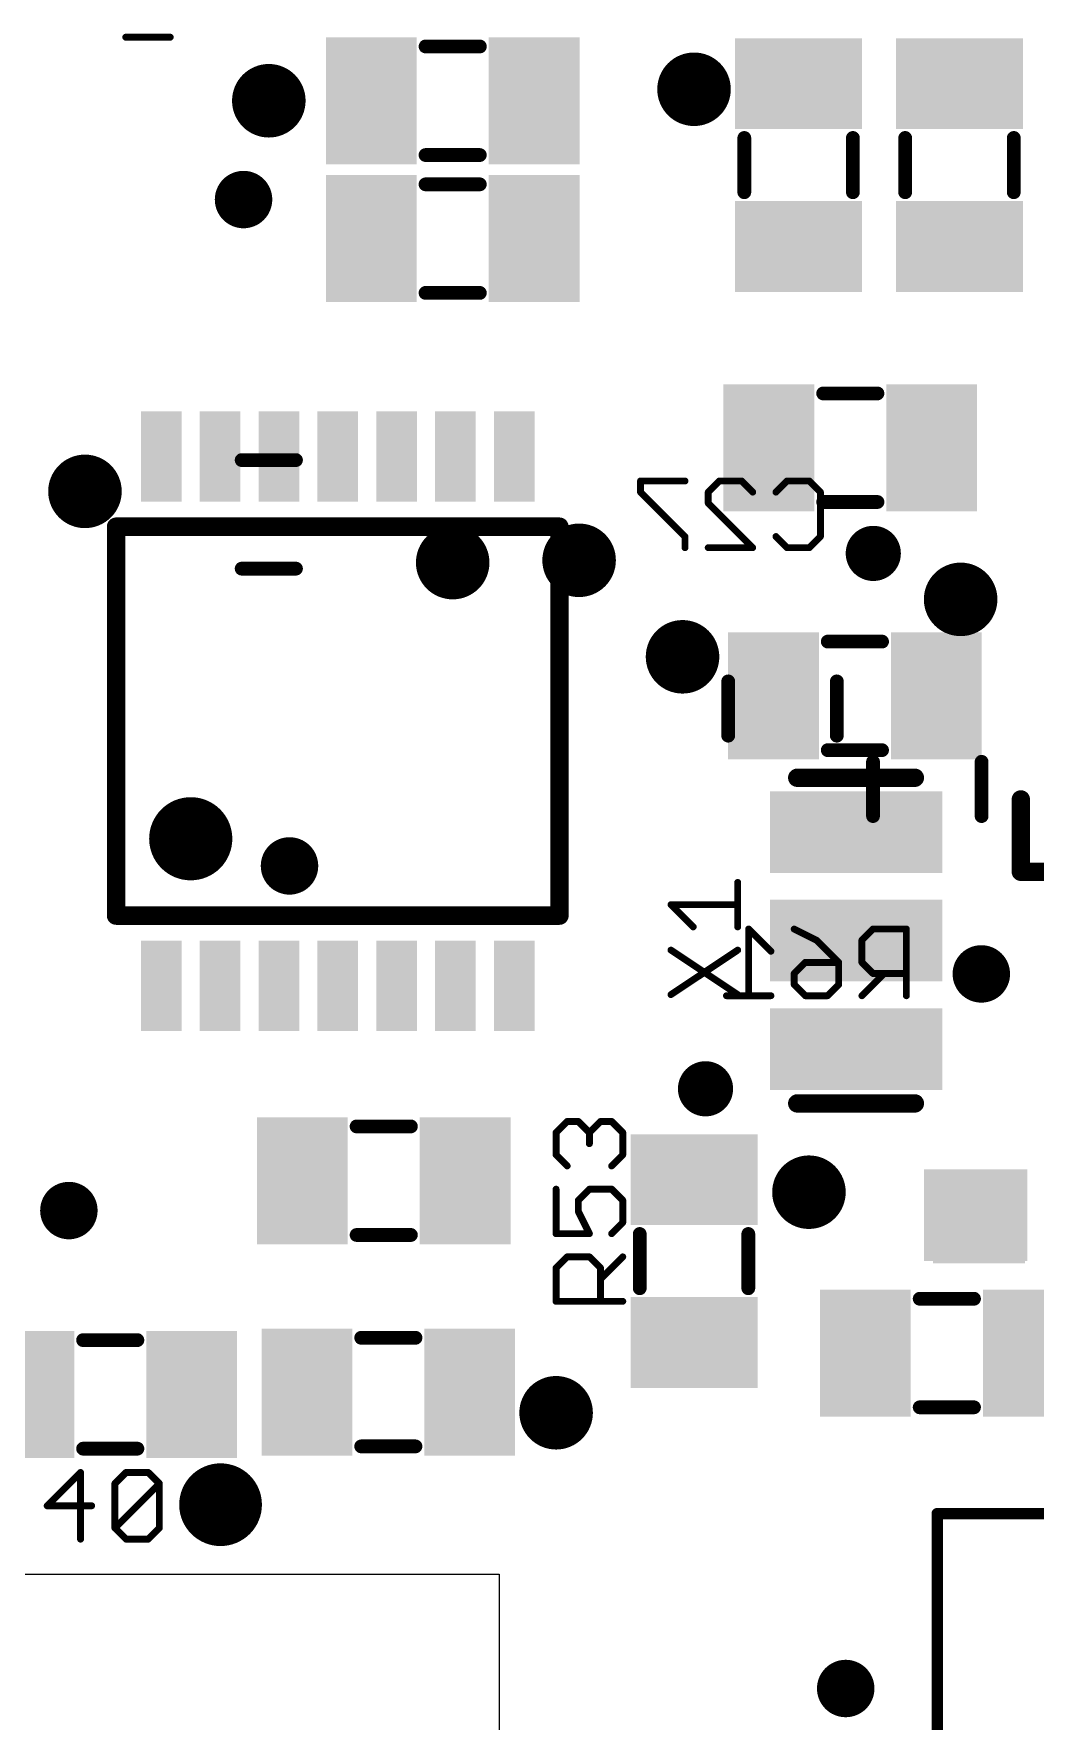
# Model space of a CAD drawing. Extents: x 0 to 96, y -11 to 42.
# Drawn here: x 69.67 to 80.73, y 8.38 to 27.03 of the extents above; entities that cross this region are included whole.
import ezdxf

# ---------------------------------------------------------------- set-up
doc = ezdxf.new("R2010")
doc.units = 0
for name, color, linetype in [('18', 82, 'CONTINUOUS'), ('20', 7, 'CONTINUOUS'), ('21', 253, 'CONTINUOUS'), ('22', 253, 'CONTINUOUS'), ('29', 253, 'CONTINUOUS')]:
    doc.layers.add(name, color=color, linetype=linetype)

# ---------------------------------------------------------------- blocks, each defined once
blk = doc.blocks.new('RECT')
blk.add_solid([(-0.5, -0.5), (0.5, -0.5), (-0.5, 0.5), (0.5, 0.5)])
blk = doc.blocks.new('ROUNDV')
at = {"const_width": 0.5}
blk.add_lwpolyline([(0, -0.25, 1), (0, 0.25, 1), (0, -0.25)], format="xyb", dxfattribs=at)
blk = doc.blocks.new('SQUAREV')
blk.add_solid([(-0.5, -0.5), (0.5, -0.5), (-0.5, 0.5), (0.5, 0.5)])

msp = doc.modelspace()

# ---------------------------------------------------------------- linework, layer by layer
at = {"layer": '20'}
for p, q in [((29.35, 10), (74.81, 10)), ((74.81, 10), (74.81, -11))]:
    msp.add_line(p, q, dxfattribs=at)
at = {"layer": '21'}
for points, const_width in [([(73.995, 26.889), (74.595, 26.889)], 0.1524), ([(77.5177, 25.2778), (77.5177, 25.8778)], 0.1524), ([(78.7177, 25.2778), (78.7177, 25.8778)], 0.1524), ([(79.2957, 25.2778), (79.2957, 25.8778)], 0.1524), ([(80.4957, 25.2778), (80.4957, 25.8778)], 0.1524), ([(73.995, 25.689), (74.595, 25.689)], 0.1524), ([(73.995, 25.365), (74.595, 25.365)], 0.1524), ([(73.995, 24.165), (74.595, 24.165)], 0.1524), ([(78.9892, 23.0536), (78.3892, 23.0536)], 0.1524), ([(78.9892, 21.8536), (78.3892, 21.8536)], 0.1524), ([(70.575, 21.581), (75.475, 21.581)], 0.2032), ([(70.575, 17.281), (70.575, 21.581)], 0.2032), ([(75.475, 21.581), (75.475, 17.281)], 0.2032), ([(78.44, 20.3104), (79.04, 20.3104)], 0.1524), ([(78.44, 19.1104), (79.04, 19.1104)], 0.1524), ([(78.1027, 18.8053), (79.4027, 18.8053)], 0.2032), ([(77.4446, 17.1568), (77.4446, 17.6483)], 0.0762), ([(75.475, 17.281), (70.575, 17.281)], 0.2032), ([(76.9531, 17.1568), (76.7074, 17.4026)], 0.0762), ([(76.7074, 17.4026), (77.4446, 17.4026)], 0.0762), ([(76.7074, 16.4084), (77.4446, 16.8999)], 0.0762), ([(76.7074, 16.8999), (77.4446, 16.4084)], 0.0762), ([(79.4027, 15.2053), (78.1027, 15.2053)], 0.2032), ([(73.833, 14.951), (73.233, 14.951)], 0.1524), ([(75.4374, 14.8829), (75.5602, 15.0058)], 0.0762), ([(75.5602, 15.0058), (75.6831, 15.0058)], 0.0762), ([(75.6831, 15.0058), (75.806, 14.8829)], 0.0762), ([(75.806, 14.8829), (75.9289, 15.0058)], 0.0762), ([(75.9289, 15.0058), (76.0517, 15.0058)], 0.0762), ([(76.0517, 15.0058), (76.1746, 14.8829)], 0.0762), ([(75.4374, 14.6372), (75.4374, 14.8829)], 0.0762), ([(75.806, 14.8829), (75.806, 14.7601)], 0.0762), ([(76.1746, 14.8829), (76.1746, 14.6372)], 0.0762), ([(75.5602, 14.5143), (75.4374, 14.6372)], 0.0762), ([(76.1746, 14.6372), (76.0517, 14.5143)], 0.0762), ([(75.4374, 14.2574), (75.4374, 13.7659)], 0.0762), ([(75.6831, 14.1345), (75.806, 14.2574)], 0.0762), ([(75.806, 14.2574), (76.0517, 14.2574)], 0.0762), ([(76.0517, 14.2574), (76.1746, 14.1345)], 0.0762), ([(75.6831, 14.0117), (75.6831, 14.1345)], 0.0762), ([(75.806, 13.7659), (75.6831, 14.0117)], 0.0762), ([(76.1746, 14.1345), (76.1746, 13.8888)], 0.0762), ([(73.833, 13.751), (73.233, 13.751)], 0.1524), ([(76.1746, 13.8888), (76.0517, 13.7659)], 0.0762), ([(76.362, 13.162), (76.362, 13.762)], 0.1524), ([(77.562, 13.162), (77.562, 13.762)], 0.1524), ([(75.4374, 13.7659), (75.806, 13.7659)], 0.0762), ([(75.4374, 13.3861), (75.5602, 13.509)], 0.0762), ([(75.5602, 13.509), (75.806, 13.509)], 0.0762), ([(75.806, 13.509), (75.9289, 13.3861)], 0.0762), ([(75.9289, 13.2632), (76.1746, 13.509)], 0.0762), ([(75.4374, 13.0175), (75.4374, 13.3861)], 0.0762), ([(75.9289, 13.3861), (75.9289, 13.0175)], 0.0762), ([(80.056, 13.046), (79.456, 13.046)], 0.1524), ([(76.1746, 13.0175), (75.4374, 13.0175)], 0.0762), ([(73.8838, 12.6142), (73.2838, 12.6142)], 0.1524), ([(70.8104, 12.5888), (70.2104, 12.5888)], 0.1524), ([(80.056, 11.846), (79.456, 11.846)], 0.1524), ([(70.8104, 11.3888), (70.2104, 11.3888)], 0.1524), ([(73.8838, 11.4142), (73.2838, 11.4142)], 0.1524), ([(70.1823, 11.1258), (69.8137, 10.7572)], 0.0762), ([(70.1823, 10.3886), (70.1823, 11.1258)], 0.0762), ([(70.5621, 11.003), (70.685, 11.1258)], 0.0762), ([(70.5621, 10.5115), (70.5621, 11.003)], 0.0762), ([(70.5621, 10.5115), (71.0536, 11.003)], 0.0762), ([(70.685, 11.1258), (70.9307, 11.1258)], 0.0762), ([(70.9307, 11.1258), (71.0536, 11.003)], 0.0762), ([(71.0536, 11.003), (71.0536, 10.5115)], 0.0762), ([(69.8137, 10.7572), (70.3052, 10.7572)], 0.0762), ([(79.65, -2.03), (79.65, 10.67)], 0.127), ([(79.65, 10.67), (83.46, 10.67)], 0.127), ([(70.685, 10.3886), (70.5621, 10.5115)], 0.0762), ([(71.0536, 10.5115), (70.9307, 10.3886)], 0.0762), ([(70.9307, 10.3886), (70.685, 10.3886)], 0.0762)]:
    msp.add_lwpolyline(points, dxfattribs=dict(at, const_width=const_width))
for points, const_width in [([(73.995, 26.9271, 1), (73.995, 26.8509)], 0.0762), ([(74.595, 26.8509, 1), (74.595, 26.9271)], 0.0762), ([(77.5558, 25.8778, 1), (77.4796, 25.8778)], 0.0762), ([(78.7558, 25.8778, 1), (78.6796, 25.8778)], 0.0762), ([(79.3338, 25.8778, 1), (79.2576, 25.8778)], 0.0762), ([(80.5338, 25.8778, 1), (80.4576, 25.8778)], 0.0762), ([(73.995, 25.7271, 1), (73.995, 25.6509)], 0.0762), ([(74.595, 25.6509, 1), (74.595, 25.7271)], 0.0762), ([(73.995, 25.4031, 1), (73.995, 25.3269)], 0.0762), ([(74.595, 25.3269, 1), (74.595, 25.4031)], 0.0762), ([(77.4796, 25.2778, 1), (77.5558, 25.2778)], 0.0762), ([(78.6796, 25.2778, 1), (78.7558, 25.2778)], 0.0762), ([(79.2576, 25.2778, 1), (79.3338, 25.2778)], 0.0762), ([(80.4576, 25.2778, 1), (80.5338, 25.2778)], 0.0762), ([(73.995, 24.2031, 1), (73.995, 24.1269)], 0.0762), ([(74.595, 24.1269, 1), (74.595, 24.2031)], 0.0762), ([(78.3892, 23.0917, 1), (78.3892, 23.0155)], 0.0762), ([(78.9892, 23.0155, 1), (78.9892, 23.0917)], 0.0762), ([(78.3892, 21.8917, 1), (78.3892, 21.8155)], 0.0762), ([(78.9892, 21.8155, 1), (78.9892, 21.8917)], 0.0762), ([(70.575, 21.6318, 1), (70.575, 21.5302)], 0.1016), ([(70.6258, 21.581, 1), (70.5242, 21.581)], 0.1016), ([(75.5258, 21.581, 1), (75.4242, 21.581)], 0.1016), ([(75.475, 21.5302, 1), (75.475, 21.6318)], 0.1016), ([(78.44, 20.3485, 1), (78.44, 20.2723)], 0.0762), ([(79.04, 20.2723, 1), (79.04, 20.3485)], 0.0762), ([(78.44, 19.1485, 1), (78.44, 19.0723)], 0.0762), ([(79.04, 19.0723, 1), (79.04, 19.1485)], 0.0762), ([(78.1027, 18.8561, 1), (78.1027, 18.7545)], 0.1016), ([(79.4027, 18.7545, 1), (79.4027, 18.8561)], 0.1016), ([(71.4, 17.9012, 1), (71.4, 18.3608, 1), (71.4, 17.9012)], 0.4596), ([(77.4637, 17.6483, 1), (77.4256, 17.6483)], 0.0381), ([(70.575, 17.3318, 1), (70.575, 17.2302)], 0.1016), ([(75.475, 17.2302, 1), (75.475, 17.3318)], 0.1016), ([(76.7074, 17.4216, 1), (76.7074, 17.3835)], 0.0381), ([(76.7208, 17.416, 1), (76.6939, 17.3891)], 0.0381), ([(77.4446, 17.3835, 1), (77.4446, 17.4216)], 0.0381), ([(70.5242, 17.281, 1), (70.6258, 17.281)], 0.1016), ([(75.4242, 17.281, 1), (75.5258, 17.281)], 0.1016), ([(76.9396, 17.1433, 1), (76.9666, 17.1703)], 0.0381), ([(77.4256, 17.1568, 1), (77.4637, 17.1568)], 0.0381), ([(76.7179, 16.9157, 1), (76.6968, 16.884)], 0.0381), ([(77.4552, 16.884, 1), (77.434, 16.9157)], 0.0381), ([(76.6968, 16.4243, 1), (76.7179, 16.3925)], 0.0381), ([(77.434, 16.3925, 1), (77.4552, 16.4243)], 0.0381), ([(78.1027, 15.2561, 1), (78.1027, 15.1545)], 0.1016), ([(79.4027, 15.1545, 1), (79.4027, 15.2561)], 0.1016), ([(73.233, 14.9891, 1), (73.233, 14.9129)], 0.0762), ([(73.833, 14.9129, 1), (73.833, 14.9891)], 0.0762), ([(75.5602, 15.0249, 1), (75.5602, 14.9868)], 0.0381), ([(75.5737, 14.9923, 1), (75.5468, 15.0193)], 0.0381), ([(75.6966, 15.0193, 1), (75.6696, 14.9923)], 0.0381), ([(75.6831, 14.9868, 1), (75.6831, 15.0249)], 0.0381), ([(75.9289, 15.0249, 1), (75.9289, 14.9868)], 0.0381), ([(75.9423, 14.9923, 1), (75.9154, 15.0193)], 0.0381), ([(76.0652, 15.0193, 1), (76.0383, 14.9923)], 0.0381), ([(76.0517, 14.9868, 1), (76.0517, 15.0249)], 0.0381), ([(75.4564, 14.8829, 1), (75.4183, 14.8829)], 0.0381), ([(75.4239, 14.8964, 1), (75.4508, 14.8695)], 0.0381), ([(75.825, 14.8829, 1), (75.7869, 14.8829)], 0.0381), ([(75.7925, 14.8964, 1), (75.8195, 14.8695)], 0.0381), ([(75.7869, 14.7601, 1), (75.825, 14.7601)], 0.0381), ([(75.7925, 14.8695, 1), (75.8195, 14.8964)], 0.0381), ([(76.1936, 14.8829, 1), (76.1556, 14.8829)], 0.0381), ([(76.1611, 14.8695, 1), (76.1881, 14.8964)], 0.0381), ([(75.4508, 14.6507, 1), (75.4239, 14.6237)], 0.0381), ([(75.4183, 14.6372, 1), (75.4564, 14.6372)], 0.0381), ([(76.1556, 14.6372, 1), (76.1936, 14.6372)], 0.0381), ([(76.1881, 14.6237, 1), (76.1611, 14.6507)], 0.0381), ([(75.5468, 14.5009, 1), (75.5737, 14.5278)], 0.0381), ([(76.0383, 14.5278, 1), (76.0652, 14.5009)], 0.0381), ([(75.4564, 14.2574, 1), (75.4183, 14.2574)], 0.0381), ([(75.806, 14.2765, 1), (75.806, 14.2384)], 0.0381), ([(75.8195, 14.2439, 1), (75.7925, 14.2709)], 0.0381), ([(76.0652, 14.2709, 1), (76.0383, 14.2439)], 0.0381), ([(76.0517, 14.2384, 1), (76.0517, 14.2765)], 0.0381), ([(75.6696, 14.148, 1), (75.6966, 14.1211)], 0.0381), ([(75.7002, 14.0202, 1), (75.6661, 14.0031)], 0.0381), ([(75.7022, 14.1345, 1), (75.6641, 14.1345)], 0.0381), ([(75.6641, 14.0117, 1), (75.7022, 14.0117)], 0.0381), ([(76.1936, 14.1345, 1), (76.1556, 14.1345)], 0.0381), ([(76.1611, 14.1211, 1), (76.1881, 14.148)], 0.0381), ([(73.233, 13.7891, 1), (73.233, 13.7129)], 0.0762), ([(73.833, 13.7129, 1), (73.833, 13.7891)], 0.0762), ([(75.4374, 13.785, 1), (75.4374, 13.7469)], 0.0381), ([(75.806, 13.7469, 1), (75.806, 13.785)], 0.0381), ([(76.1556, 13.8888, 1), (76.1936, 13.8888)], 0.0381), ([(76.1881, 13.8753, 1), (76.1611, 13.9023)], 0.0381), ([(76.4001, 13.762, 1), (76.3239, 13.762)], 0.0762), ([(77.6001, 13.762, 1), (77.5239, 13.762)], 0.0762), ([(75.4183, 13.7659, 1), (75.4564, 13.7659)], 0.0381), ([(75.7889, 13.7574, 1), (75.823, 13.7744)], 0.0381), ([(76.0383, 13.7794, 1), (76.0652, 13.7524)], 0.0381), ([(75.5602, 13.528, 1), (75.5602, 13.4899)], 0.0381), ([(75.5737, 13.4955, 1), (75.5468, 13.5225)], 0.0381), ([(75.8195, 13.5225, 1), (75.7925, 13.4955)], 0.0381), ([(75.806, 13.4899, 1), (75.806, 13.528)], 0.0381), ([(76.1881, 13.4955, 1), (76.1611, 13.5225)], 0.0381), ([(75.4239, 13.3996, 1), (75.4508, 13.3726)], 0.0381), ([(75.4564, 13.3861, 1), (75.4183, 13.3861)], 0.0381), ([(75.9479, 13.3861, 1), (75.9098, 13.3861)], 0.0381), ([(75.9154, 13.2767, 1), (75.9423, 13.2498)], 0.0381), ([(75.9154, 13.3726, 1), (75.9423, 13.3996)], 0.0381), ([(76.3239, 13.162, 1), (76.4001, 13.162)], 0.0762), ([(77.5239, 13.162, 1), (77.6001, 13.162)], 0.0762), ([(79.456, 13.0841, 1), (79.456, 13.0079)], 0.0762), ([(80.056, 13.0079, 1), (80.056, 13.0841)], 0.0762), ([(75.4374, 13.0366, 1), (75.4374, 12.9985)], 0.0381), ([(75.4183, 13.0175, 1), (75.4564, 13.0175)], 0.0381), ([(75.9098, 13.0175, 1), (75.9479, 13.0175)], 0.0381), ([(76.1746, 12.9985, 1), (76.1746, 13.0366)], 0.0381), ([(73.2838, 12.6523, 1), (73.2838, 12.5761)], 0.0762), ([(73.8838, 12.5761, 1), (73.8838, 12.6523)], 0.0762), ([(70.2104, 12.6269, 1), (70.2104, 12.5507)], 0.0762), ([(70.8104, 12.5507, 1), (70.8104, 12.6269)], 0.0762), ([(79.456, 11.8841, 1), (79.456, 11.8079)], 0.0762), ([(80.056, 11.8079, 1), (80.056, 11.8841)], 0.0762), ([(70.2104, 11.4269, 1), (70.2104, 11.3507)], 0.0762), ([(70.8104, 11.3507, 1), (70.8104, 11.4269)], 0.0762), ([(73.2838, 11.4523, 1), (73.2838, 11.3761)], 0.0762), ([(73.8838, 11.3761, 1), (73.8838, 11.4523)], 0.0762), ([(70.2013, 11.1258, 1), (70.1632, 11.1258)], 0.0381), ([(70.1958, 11.1124, 1), (70.1688, 11.1393)], 0.0381), ([(70.5811, 11.003, 1), (70.543, 11.003)], 0.0381), ([(70.5486, 11.0164, 1), (70.5756, 10.9895)], 0.0381), ([(70.685, 11.1449, 1), (70.685, 11.1068)], 0.0381), ([(70.6984, 11.1124, 1), (70.6715, 11.1393)], 0.0381), ([(70.9442, 11.1393, 1), (70.9172, 11.1124)], 0.0381), ([(70.9307, 11.1068, 1), (70.9307, 11.1449)], 0.0381), ([(71.0726, 11.003, 1), (71.0345, 11.003)], 0.0381), ([(71.067, 10.9895, 1), (71.0401, 11.0164)], 0.0381), ([(71.0401, 10.9895, 1), (71.067, 11.0164)], 0.0381), ([(69.8002, 10.7707, 1), (69.8271, 10.7437)], 0.0381), ([(69.8137, 10.7763, 1), (69.8137, 10.7382)], 0.0381), ([(70.3052, 10.7382, 1), (70.3052, 10.7763)], 0.0381), ([(79.65, 10.7018, 1), (79.65, 10.6382)], 0.0635), ([(79.6818, 10.67, 1), (79.6183, 10.67)], 0.0635), ([(70.5756, 10.5249, 1), (70.5486, 10.498)], 0.0381), ([(70.5486, 10.5249, 1), (70.5756, 10.498)], 0.0381), ([(70.543, 10.5115, 1), (70.5811, 10.5115)], 0.0381), ([(71.0345, 10.5115, 1), (71.0726, 10.5115)], 0.0381), ([(71.067, 10.498, 1), (71.0401, 10.5249)], 0.0381), ([(70.1632, 10.3886, 1), (70.2013, 10.3886)], 0.0381), ([(70.685, 10.4077, 1), (70.685, 10.3696)], 0.0381), ([(70.6715, 10.3751, 1), (70.6984, 10.4021)], 0.0381), ([(70.9172, 10.4021, 1), (70.9442, 10.3751)], 0.0381), ([(70.9307, 10.3696, 1), (70.9307, 10.4077)], 0.0381)]:
    msp.add_lwpolyline(points, format="xyb", dxfattribs=dict(at, const_width=const_width))
at = {"layer": '22'}
for points, const_width in [([(71.1735, 26.9916), (70.682, 26.9916)], 0.0762), ([(72.563, 22.317), (71.963, 22.317)], 0.1524), ([(76.8622, 22.0859), (76.3707, 22.0859)], 0.0762), ([(76.3707, 22.0859), (76.3707, 21.9631)], 0.0762), ([(77.1191, 21.9631), (77.242, 22.0859)], 0.0762), ([(77.242, 22.0859), (77.4877, 22.0859)], 0.0762), ([(77.4877, 22.0859), (77.6106, 21.9631)], 0.0762), ([(77.8675, 21.9631), (77.9904, 22.0859)], 0.0762), ([(77.9904, 22.0859), (78.2361, 22.0859)], 0.0762), ([(78.2361, 22.0859), (78.359, 21.9631)], 0.0762), ([(76.3707, 21.9631), (76.8622, 21.4716)], 0.0762), ([(77.1191, 21.8402), (77.1191, 21.9631)], 0.0762), ([(77.6106, 21.3487), (77.1191, 21.8402)], 0.0762), ([(78.359, 21.9631), (78.359, 21.4716)], 0.0762), ([(76.8622, 21.4716), (76.8622, 21.3487)], 0.0762), ([(77.9904, 21.3487), (77.8675, 21.4716)], 0.0762), ([(78.359, 21.4716), (78.2361, 21.3487)], 0.0762), ([(77.1191, 21.3487), (77.6106, 21.3487)], 0.0762), ([(78.2361, 21.3487), (77.9904, 21.3487)], 0.0762), ([(72.563, 21.117), (71.963, 21.117)], 0.1524), ([(77.3399, 19.8707), (77.3399, 19.2707)], 0.1524), ([(78.5399, 19.8707), (78.5399, 19.2707)], 0.1524), ([(78.9401, 18.3817), (78.9401, 18.9817)], 0.1524), ([(80.1401, 18.3817), (80.1401, 18.9817)], 0.1524), ([(80.5737, 17.7658), (80.5737, 18.5658)], 0.2032), ([(80.8737, 17.7658), (80.5737, 17.7658)], 0.2032), ([(77.812, 16.8872), (77.5663, 17.1329)], 0.0762), ([(77.5663, 17.1329), (77.5663, 16.3957)], 0.0762), ([(78.0689, 17.1329), (78.3147, 17.0101)], 0.0762), ([(78.9402, 17.1329), (78.8174, 17.0101)], 0.0762), ([(79.3088, 17.1329), (78.9402, 17.1329)], 0.0762), ([(79.3088, 16.3957), (79.3088, 17.1329)], 0.0762), ([(78.3147, 17.0101), (78.5604, 16.7643)], 0.0762), ([(78.8174, 17.0101), (78.8174, 16.7643)], 0.0762), ([(78.0689, 16.6414), (78.1918, 16.7643)], 0.0762), ([(78.1918, 16.7643), (78.5604, 16.7643)], 0.0762), ([(78.5604, 16.7643), (78.5604, 16.5186)], 0.0762), ([(78.8174, 16.7643), (78.9402, 16.6414)], 0.0762), ([(78.0689, 16.5186), (78.0689, 16.6414)], 0.0762), ([(79.0631, 16.6414), (78.8174, 16.3957)], 0.0762), ([(78.9402, 16.6414), (79.3088, 16.6414)], 0.0762), ([(77.812, 16.3957), (77.3205, 16.3957)], 0.0762), ([(78.1918, 16.3957), (78.0689, 16.5186)], 0.0762), ([(78.4376, 16.3957), (78.1918, 16.3957)], 0.0762), ([(78.5604, 16.5186), (78.4376, 16.3957)], 0.0762)]:
    msp.add_lwpolyline(points, dxfattribs=dict(at, const_width=const_width))
for points, const_width in [([(70.682, 27.0107, 1), (70.682, 26.9726)], 0.0381), ([(71.1735, 26.9726, 1), (71.1735, 27.0107)], 0.0381), ([(71.963, 22.3551, 1), (71.963, 22.2789)], 0.0762), ([(72.563, 22.2789, 1), (72.563, 22.3551)], 0.0762), ([(76.3707, 22.105, 1), (76.3707, 22.0669)], 0.0381), ([(76.3897, 22.0859, 1), (76.3516, 22.0859)], 0.0381), ([(76.8622, 22.0669, 1), (76.8622, 22.105)], 0.0381), ([(77.242, 22.105, 1), (77.242, 22.0669)], 0.0381), ([(77.2554, 22.0725, 1), (77.2285, 22.0994)], 0.0381), ([(77.5012, 22.0994, 1), (77.4742, 22.0725)], 0.0381), ([(77.4877, 22.0669, 1), (77.4877, 22.105)], 0.0381), ([(77.9904, 22.105, 1), (77.9904, 22.0669)], 0.0381), ([(78.0039, 22.0725, 1), (77.9769, 22.0994)], 0.0381), ([(78.2496, 22.0994, 1), (78.2227, 22.0725)], 0.0381), ([(78.2361, 22.0669, 1), (78.2361, 22.105)], 0.0381), ([(76.3842, 21.9765, 1), (76.3572, 21.9496)], 0.0381), ([(76.3516, 21.9631, 1), (76.3897, 21.9631)], 0.0381), ([(77.1056, 21.9765, 1), (77.1326, 21.9496)], 0.0381), ([(77.1326, 21.8537, 1), (77.1056, 21.8267)], 0.0381), ([(77.1381, 21.9631, 1), (77.1001, 21.9631)], 0.0381), ([(77.1001, 21.8402, 1), (77.1381, 21.8402)], 0.0381), ([(77.5971, 21.9496, 1), (77.6241, 21.9765)], 0.0381), ([(77.854, 21.9765, 1), (77.881, 21.9496)], 0.0381), ([(78.3781, 21.9631, 1), (78.34, 21.9631)], 0.0381), ([(78.3455, 21.9496, 1), (78.3725, 21.9765)], 0.0381), ([(76.8812, 21.4716, 1), (76.8431, 21.4716)], 0.0381), ([(76.8487, 21.4581, 1), (76.8756, 21.485)], 0.0381), ([(77.881, 21.485, 1), (77.854, 21.4581)], 0.0381), ([(78.34, 21.4716, 1), (78.3781, 21.4716)], 0.0381), ([(78.3725, 21.4581, 1), (78.3455, 21.485)], 0.0381), ([(76.8431, 21.3487, 1), (76.8812, 21.3487)], 0.0381), ([(77.1191, 21.3678, 1), (77.1191, 21.3297)], 0.0381), ([(77.5971, 21.3352, 1), (77.6241, 21.3622)], 0.0381), ([(77.6106, 21.3297, 1), (77.6106, 21.3678)], 0.0381), ([(77.9904, 21.3678, 1), (77.9904, 21.3297)], 0.0381), ([(77.9769, 21.3352, 1), (78.0039, 21.3622)], 0.0381), ([(78.2227, 21.3622, 1), (78.2496, 21.3352)], 0.0381), ([(78.2361, 21.3297, 1), (78.2361, 21.3678)], 0.0381), ([(71.963, 21.1551, 1), (71.963, 21.0789)], 0.0762), ([(72.563, 21.0789, 1), (72.563, 21.1551)], 0.0762), ([(77.378, 19.8707, 1), (77.3018, 19.8707)], 0.0762), ([(78.578, 19.8707, 1), (78.5018, 19.8707)], 0.0762), ([(77.3018, 19.2707, 1), (77.378, 19.2707)], 0.0762), ([(78.5018, 19.2707, 1), (78.578, 19.2707)], 0.0762), ([(78.9782, 18.9817, 1), (78.902, 18.9817)], 0.0762), ([(80.1782, 18.9817, 1), (80.102, 18.9817)], 0.0762), ([(80.6245, 18.5658, 1), (80.5229, 18.5658)], 0.1016), ([(78.902, 18.3817, 1), (78.9782, 18.3817)], 0.0762), ([(80.102, 18.3817, 1), (80.1782, 18.3817)], 0.0762), ([(80.5737, 17.8166, 1), (80.5737, 17.715)], 0.1016), ([(80.5229, 17.7658, 1), (80.6245, 17.7658)], 0.1016), ([(77.5797, 17.1464, 1), (77.5528, 17.1195)], 0.0381), ([(77.5853, 17.1329, 1), (77.5472, 17.1329)], 0.0381), ([(78.0775, 17.15, 1), (78.0604, 17.1159)], 0.0381), ([(78.9402, 17.152, 1), (78.9402, 17.1139)], 0.0381), ([(78.9537, 17.1195, 1), (78.9268, 17.1464)], 0.0381), ([(79.3279, 17.1329, 1), (79.2898, 17.1329)], 0.0381), ([(79.3088, 17.1139, 1), (79.3088, 17.152)], 0.0381), ([(78.3282, 17.0235, 1), (78.3012, 16.9966)], 0.0381), ([(78.3062, 16.993, 1), (78.3232, 17.0271)], 0.0381), ([(78.8364, 17.0101, 1), (78.7983, 17.0101)], 0.0381), ([(78.8039, 17.0235, 1), (78.8308, 16.9966)], 0.0381), ([(77.7985, 16.8737, 1), (77.8255, 16.9007)], 0.0381), ([(78.1918, 16.7834, 1), (78.1918, 16.7453)], 0.0381), ([(78.2053, 16.7508, 1), (78.1783, 16.7778)], 0.0381), ([(78.5795, 16.7643, 1), (78.5414, 16.7643)], 0.0381), ([(78.547, 16.7508, 1), (78.5739, 16.7778)], 0.0381), ([(78.5604, 16.7453, 1), (78.5604, 16.7834)], 0.0381), ([(78.8308, 16.7778, 1), (78.8039, 16.7508)], 0.0381), ([(78.088, 16.6414, 1), (78.0499, 16.6414)], 0.0381), ([(78.0555, 16.6549, 1), (78.0824, 16.628)], 0.0381), ([(78.7983, 16.7643, 1), (78.8364, 16.7643)], 0.0381), ([(78.9402, 16.6605, 1), (78.9402, 16.6224)], 0.0381), ([(78.9268, 16.628, 1), (78.9537, 16.6549)], 0.0381), ([(79.0766, 16.628, 1), (79.0496, 16.6549)], 0.0381), ([(79.3088, 16.6224, 1), (79.3088, 16.6605)], 0.0381), ([(77.3205, 16.4148, 1), (77.3205, 16.3767)], 0.0381), ([(77.812, 16.3767, 1), (77.812, 16.4148)], 0.0381), ([(78.0824, 16.532, 1), (78.0555, 16.5051)], 0.0381), ([(78.0499, 16.5186, 1), (78.088, 16.5186)], 0.0381), ([(78.1918, 16.4148, 1), (78.1918, 16.3767)], 0.0381), ([(78.1783, 16.3822, 1), (78.2053, 16.4092)], 0.0381), ([(78.4241, 16.4092, 1), (78.451, 16.3822)], 0.0381), ([(78.4376, 16.3767, 1), (78.4376, 16.4148)], 0.0381), ([(78.5414, 16.5186, 1), (78.5795, 16.5186)], 0.0381), ([(78.5739, 16.5051, 1), (78.547, 16.532)], 0.0381), ([(78.8039, 16.4092, 1), (78.8308, 16.3822)], 0.0381), ([(77.5472, 16.3957, 1), (77.5853, 16.3957)], 0.0381), ([(79.2898, 16.3957, 1), (79.3279, 16.3957)], 0.0381)]:
    msp.add_lwpolyline(points, format="xyb", dxfattribs=dict(at, const_width=const_width))

# ---------------------------------------------------------------- block references
at = {"layer": '18'}
for name, p, xscale, yscale in [('ROUNDV', (72.263, 26.289), 0.8128, 0.8128), ('ROUNDV', (76.962, 26.416), 0.8128, 0.8128), ('ROUNDV', (71.9836, 25.1968), 0.635, 0.635), ('ROUNDV', (70.231, 21.971), 0.8128, 0.8128), ('ROUNDV', (74.295, 21.1836), 0.8128, 0.8128), ('ROUNDV', (75.692, 21.209), 0.8128, 0.8128), ('ROUNDV', (78.9432, 21.2852), 0.6096, 0.6096), ('ROUNDV', (79.9084, 20.7772), 0.8128, 0.8128), ('ROUNDV', (76.835, 20.1422), 0.8128, 0.8128), ('ROUNDV', (72.4916, 17.8308), 0.635, 0.635), ('ROUNDV', (80.137, 16.637), 0.635, 0.635), ('ROUNDV', (77.089, 15.367), 0.6096, 0.6096), ('ROUNDV', (78.232, 14.224), 0.8128, 0.8128), ('SQUAREV', (80.1116, 13.9446), 1.016, 1.016), ('ROUNDV', (70.0532, 14.0208), 0.635, 0.635), ('ROUNDV', (75.438, 11.7856), 0.8128, 0.8128), ('ROUNDV', (71.7296, 10.7696), 0.9144, 0.9144), ('ROUNDV', (78.6384, 8.7376), 0.635, 0.635)]:
    msp.add_blockref(name, p, dxfattribs=dict(at, xscale=xscale, yscale=yscale))
at = {"layer": '29'}
for p, xscale, yscale in [((73.395, 26.289), 1.0032, 1.4032), ((75.195, 26.289), 1.0032, 1.4032), ((73.395, 24.765), 1.0032, 1.4032), ((75.195, 24.765), 1.0032, 1.4032), ((77.84, 19.7104), 1.0032, 1.4032), ((79.64, 19.7104), 1.0032, 1.4032), ((80.0735, 13.97), 1.143, 1.016)]:
    msp.add_blockref('RECT', p, dxfattribs=dict(at, xscale=xscale, yscale=yscale))
for p, xscale, yscale, rotation in [((78.1177, 26.4778), 1.0032, 1.4032, 90), ((79.8957, 26.4778), 1.0032, 1.4032, 90), ((78.1177, 24.6778), 1.0032, 1.4032, 90), ((79.8957, 24.6778), 1.0032, 1.4032, 90), ((77.7892, 22.4536), 1.0032, 1.4032, 180), ((79.5892, 22.4536), 1.0032, 1.4032, 180), ((78.7527, 18.2053), 0.9032, 1.9032, 90), ((78.7527, 17.0053), 0.9032, 1.9032, 90), ((78.7527, 15.8053), 0.9032, 1.9032, 90), ((72.633, 14.351), 1.0032, 1.4032, 180), ((74.433, 14.351), 1.0032, 1.4032, 180), ((76.962, 14.362), 1.0032, 1.4032, 90), ((76.962, 12.562), 1.0032, 1.4032, 90), ((78.856, 12.446), 1.0032, 1.4032, 180), ((80.656, 12.446), 1.0032, 1.4032, 180), ((69.6104, 11.9888), 1.0032, 1.4032, 180), ((71.4104, 11.9888), 1.0032, 1.4032, 180), ((72.6838, 12.0142), 1.0032, 1.4032, 180), ((74.4838, 12.0142), 1.0032, 1.4032, 180)]:
    msp.add_blockref('RECT', p, dxfattribs=dict(at, xscale=xscale, yscale=yscale, rotation=rotation))
at = {"layer": '29', "xscale": 0.45, "rotation": 180}
for p in [(71.075, 22.356), (71.725, 22.356), (72.375, 22.356), (73.025, 22.356), (73.675, 22.356), (74.325, 22.356), (74.975, 22.356)]:
    msp.add_blockref('RECT', p, dxfattribs=at)
at = {"layer": '29', "xscale": 0.45}
for p in [(71.075, 16.506), (71.725, 16.506), (72.375, 16.506), (73.025, 16.506), (73.675, 16.506), (74.325, 16.506), (74.975, 16.506)]:
    msp.add_blockref('RECT', p, dxfattribs=at)

doc.saveas('drawing.dxf')
